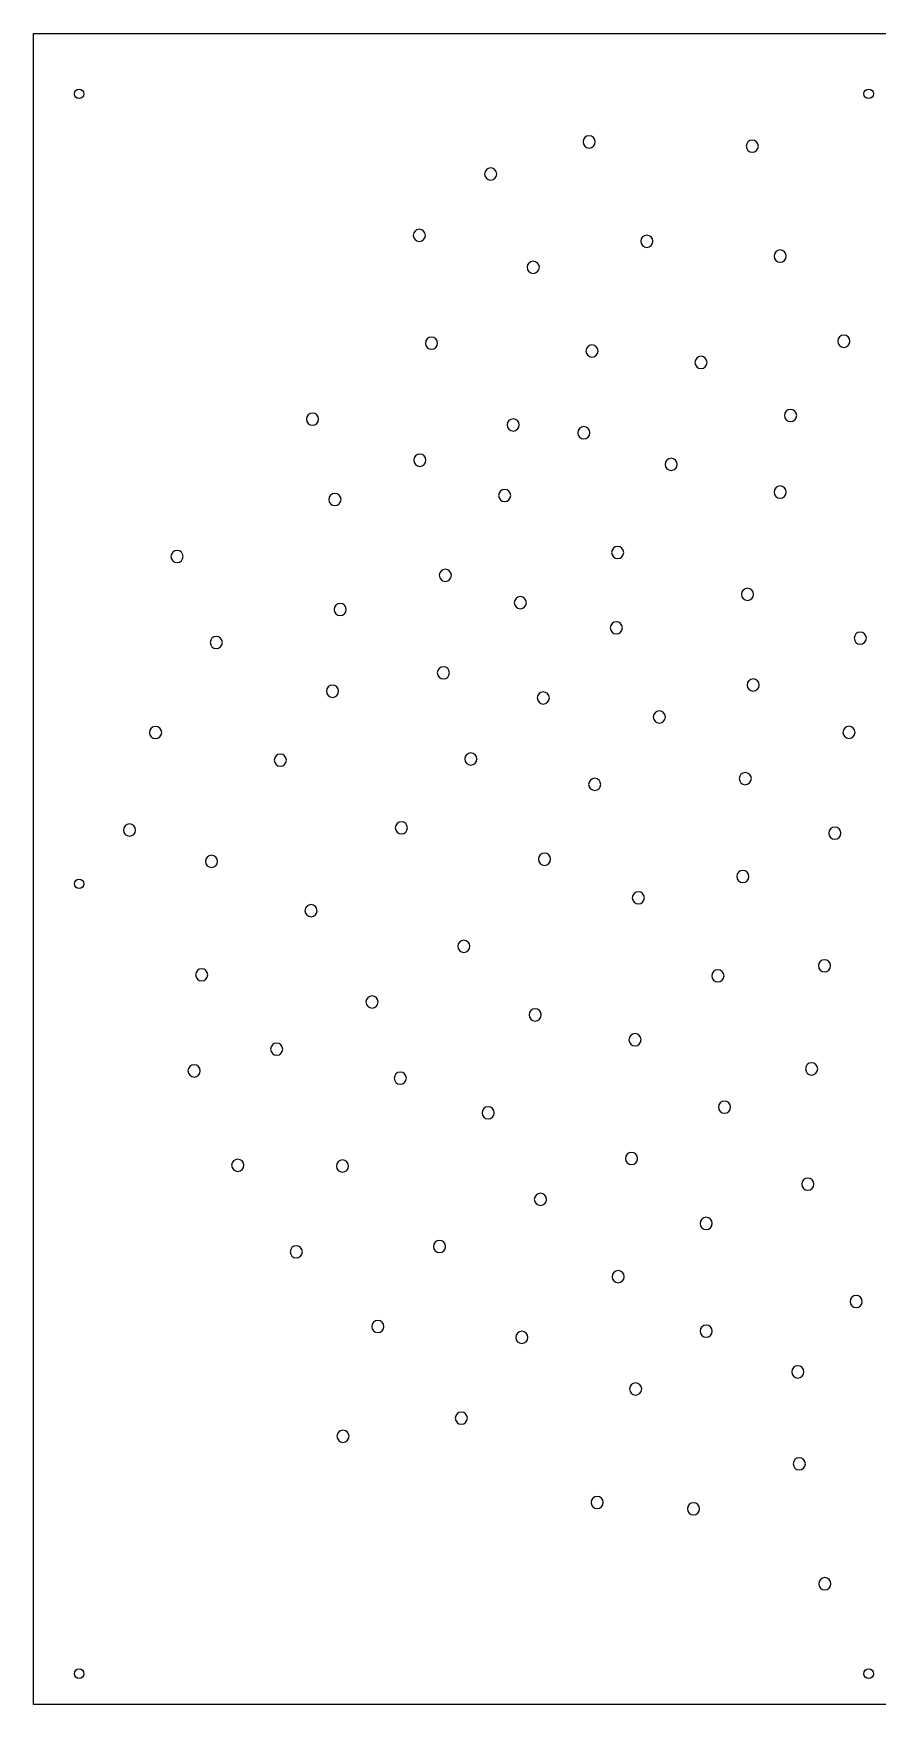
# Model space of a CAD drawing. Header units: millimetres. Extents: x -2422 to -1324, y 1673 to 2771.
# Drawn here: x -2422 to -1867, y 1673 to 2771 of the extents above; entities that cross this region are included whole.
import ezdxf

# ---------------------------------------------------------------- set-up
doc = ezdxf.new("R2010")
doc.units = ezdxf.units.MM
doc.header["$MEASUREMENT"] = 0
doc.layers.add('Make2D$visible$lines$EXPORTS', color=178, linetype='Continuous', true_color=0x000000)

msp = doc.modelspace()

# ---------------------------------------------------------------- linework, layer by layer
at = {"layer": 'Make2D$visible$lines$EXPORTS'}
msp.add_lwpolyline([(-2422, 1672.9), (-2422, 2771.1), (-1323.8, 2771.1), (-1323.8, 1672.9)], close=True, dxfattribs=at)
for centre in [(-2392, 2731.4, 952.1), (-1872.9, 2731.4, 952.1), (-2392, 2212.3, 952.1), (-2392, 1693.2, 952.1), (-1872.9, 1693.2, 952.1)]:
    msp.add_circle(centre, 3.12, dxfattribs=at)
for points in [[(-2056.7, 2703.8, 952.1), (-2054.5, 2703.8, 952.1), (-2052.7, 2702, 952.1), (-2052.7, 2699.8, 952.1), (-2052.7, 2697.6, 952.1), (-2054.5, 2695.8, 952.1), (-2056.7, 2695.8, 952.1), (-2059, 2695.8, 952.1), (-2060.7, 2697.6, 952.1), (-2060.7, 2699.8, 952.1), (-2060.7, 2702, 952.1), (-2059, 2703.8, 952.1), (-2056.7, 2703.8, 952.1)], [(-1949.4, 2701, 952.1), (-1947.2, 2701, 952.1), (-1945.4, 2699.2, 952.1), (-1945.4, 2697, 952.1), (-1945.4, 2694.8, 952.1), (-1947.2, 2693, 952.1), (-1949.4, 2693, 952.1), (-1951.6, 2693, 952.1), (-1953.4, 2694.8, 952.1), (-1953.4, 2697, 952.1), (-1953.4, 2699.2, 952.1), (-1951.6, 2701, 952.1), (-1949.4, 2701, 952.1)], [(-2121.4, 2682.7, 952.1), (-2119.2, 2682.7, 952.1), (-2117.4, 2680.9, 952.1), (-2117.4, 2678.7, 952.1), (-2117.4, 2676.5, 952.1), (-2119.2, 2674.7, 952.1), (-2121.4, 2674.7, 952.1), (-2123.6, 2674.7, 952.1), (-2125.4, 2676.5, 952.1), (-2125.4, 2678.7, 952.1), (-2125.4, 2680.9, 952.1), (-2123.6, 2682.7, 952.1), (-2121.4, 2682.7, 952.1)], [(-2168.3, 2642.4, 952.1), (-2166.1, 2642.4, 952.1), (-2164.3, 2640.6, 952.1), (-2164.3, 2638.4, 952.1), (-2164.3, 2636.2, 952.1), (-2166.1, 2634.4, 952.1), (-2168.3, 2634.4, 952.1), (-2170.5, 2634.4, 952.1), (-2172.3, 2636.2, 952.1), (-2172.3, 2638.4, 952.1), (-2172.3, 2640.6, 952.1), (-2170.5, 2642.4, 952.1), (-2168.3, 2642.4, 952.1)], [(-2018.7, 2638.5, 952.1), (-2016.5, 2638.5, 952.1), (-2014.7, 2636.7, 952.1), (-2014.7, 2634.5, 952.1), (-2014.7, 2632.3, 952.1), (-2016.5, 2630.5, 952.1), (-2018.7, 2630.5, 952.1), (-2020.9, 2630.5, 952.1), (-2022.7, 2632.3, 952.1), (-2022.7, 2634.5, 952.1), (-2022.7, 2636.7, 952.1), (-2020.9, 2638.5, 952.1), (-2018.7, 2638.5, 952.1)], [(-1931.1, 2628.8, 952.1), (-1928.9, 2628.8, 952.1), (-1927.1, 2627, 952.1), (-1927.1, 2624.8, 952.1), (-1927.1, 2622.5, 952.1), (-1928.9, 2620.8, 952.1), (-1931.1, 2620.8, 952.1), (-1933.4, 2620.8, 952.1), (-1935.1, 2622.5, 952.1), (-1935.1, 2624.8, 952.1), (-1935.1, 2627, 952.1), (-1933.4, 2628.8, 952.1), (-1931.1, 2628.8, 952.1)], [(-2093.4, 2621.4, 952.1), (-2091.2, 2621.4, 952.1), (-2089.4, 2619.6, 952.1), (-2089.4, 2617.4, 952.1), (-2089.4, 2615.2, 952.1), (-2091.2, 2613.4, 952.1), (-2093.4, 2613.4, 952.1), (-2095.6, 2613.4, 952.1), (-2097.4, 2615.2, 952.1), (-2097.4, 2617.4, 952.1), (-2097.4, 2619.6, 952.1), (-2095.6, 2621.4, 952.1), (-2093.4, 2621.4, 952.1)], [(-2160.3, 2571.5, 952.1), (-2158.1, 2571.5, 952.1), (-2156.3, 2569.7, 952.1), (-2156.3, 2567.5, 952.1), (-2156.3, 2565.3, 952.1), (-2158.1, 2563.5, 952.1), (-2160.3, 2563.5, 952.1), (-2162.5, 2563.5, 952.1), (-2164.3, 2565.3, 952.1), (-2164.3, 2567.5, 952.1), (-2164.3, 2569.7, 952.1), (-2162.5, 2571.5, 952.1), (-2160.3, 2571.5, 952.1)], [(-1889.2, 2572.8, 952.1), (-1887, 2572.8, 952.1), (-1885.2, 2571, 952.1), (-1885.2, 2568.8, 952.1), (-1885.2, 2566.6, 952.1), (-1887, 2564.8, 952.1), (-1889.2, 2564.8, 952.1), (-1891.4, 2564.8, 952.1), (-1893.2, 2566.6, 952.1), (-1893.2, 2568.8, 952.1), (-1893.2, 2571, 952.1), (-1891.4, 2572.8, 952.1), (-1889.2, 2572.8, 952.1)], [(-2054.8, 2566.4, 952.1), (-2052.6, 2566.4, 952.1), (-2050.8, 2564.6, 952.1), (-2050.8, 2562.4, 952.1), (-2050.8, 2560.2, 952.1), (-2052.6, 2558.4, 952.1), (-2054.8, 2558.4, 952.1), (-2057, 2558.4, 952.1), (-2058.8, 2560.2, 952.1), (-2058.8, 2562.4, 952.1), (-2058.8, 2564.6, 952.1), (-2057, 2566.4, 952.1), (-2054.8, 2566.4, 952.1)], [(-1983.1, 2558.9, 952.1), (-1980.9, 2558.9, 952.1), (-1979.1, 2557.1, 952.1), (-1979.1, 2554.9, 952.1), (-1979.1, 2552.6, 952.1), (-1980.9, 2550.9, 952.1), (-1983.1, 2550.9, 952.1), (-1985.4, 2550.9, 952.1), (-1987.1, 2552.6, 952.1), (-1987.1, 2554.9, 952.1), (-1987.1, 2557.1, 952.1), (-1985.4, 2558.9, 952.1), (-1983.1, 2558.9, 952.1)], [(-2238.5, 2521.6, 952.1), (-2236.2, 2521.6, 952.1), (-2234.5, 2519.8, 952.1), (-2234.5, 2517.6, 952.1), (-2234.5, 2515.4, 952.1), (-2236.2, 2513.6, 952.1), (-2238.5, 2513.6, 952.1), (-2240.7, 2513.6, 952.1), (-2242.5, 2515.4, 952.1), (-2242.5, 2517.6, 952.1), (-2242.5, 2519.8, 952.1), (-2240.7, 2521.6, 952.1), (-2238.5, 2521.6, 952.1)], [(-2106.6, 2517.8, 952.1), (-2104.4, 2517.8, 952.1), (-2102.6, 2516, 952.1), (-2102.6, 2513.8, 952.1), (-2102.6, 2511.6, 952.1), (-2104.4, 2509.8, 952.1), (-2106.6, 2509.8, 952.1), (-2108.8, 2509.8, 952.1), (-2110.6, 2511.6, 952.1), (-2110.6, 2513.8, 952.1), (-2110.6, 2516, 952.1), (-2108.8, 2517.8, 952.1), (-2106.6, 2517.8, 952.1)], [(-1924.2, 2524, 952.1), (-1922, 2524, 952.1), (-1920.2, 2522.2, 952.1), (-1920.2, 2520, 952.1), (-1920.2, 2517.8, 952.1), (-1922, 2516, 952.1), (-1924.2, 2516, 952.1), (-1926.5, 2516, 952.1), (-1928.2, 2517.8, 952.1), (-1928.2, 2520, 952.1), (-1928.2, 2522.2, 952.1), (-1926.5, 2524, 952.1), (-1924.2, 2524, 952.1)], [(-2060.2, 2512.7, 952.1), (-2058, 2512.7, 952.1), (-2056.2, 2510.9, 952.1), (-2056.2, 2508.7, 952.1), (-2056.2, 2506.4, 952.1), (-2058, 2504.7, 952.1), (-2060.2, 2504.7, 952.1), (-2062.4, 2504.7, 952.1), (-2064.2, 2506.4, 952.1), (-2064.2, 2508.7, 952.1), (-2064.2, 2510.9, 952.1), (-2062.4, 2512.7, 952.1), (-2060.2, 2512.7, 952.1)], [(-2168, 2494.6, 952.1), (-2165.8, 2494.6, 952.1), (-2164, 2492.8, 952.1), (-2164, 2490.6, 952.1), (-2164, 2488.4, 952.1), (-2165.8, 2486.6, 952.1), (-2168, 2486.6, 952.1), (-2170.3, 2486.6, 952.1), (-2172, 2488.4, 952.1), (-2172, 2490.6, 952.1), (-2172, 2492.8, 952.1), (-2170.3, 2494.6, 952.1), (-2168, 2494.6, 952.1)], [(-2002.7, 2491.9, 952.1), (-2000.5, 2491.9, 952.1), (-1998.7, 2490.1, 952.1), (-1998.7, 2487.9, 952.1), (-1998.7, 2485.7, 952.1), (-2000.5, 2483.9, 952.1), (-2002.7, 2483.9, 952.1), (-2004.9, 2483.9, 952.1), (-2006.7, 2485.7, 952.1), (-2006.7, 2487.9, 952.1), (-2006.7, 2490.1, 952.1), (-2004.9, 2491.9, 952.1), (-2002.7, 2491.9, 952.1)], [(-2112.2, 2471.4, 952.1), (-2110, 2471.4, 952.1), (-2108.2, 2469.6, 952.1), (-2108.2, 2467.4, 952.1), (-2108.2, 2465.2, 952.1), (-2110, 2463.4, 952.1), (-2112.2, 2463.4, 952.1), (-2114.4, 2463.4, 952.1), (-2116.2, 2465.2, 952.1), (-2116.2, 2467.4, 952.1), (-2116.2, 2469.6, 952.1), (-2114.4, 2471.4, 952.1), (-2112.2, 2471.4, 952.1)], [(-1931.1, 2473.7, 952.1), (-1928.9, 2473.7, 952.1), (-1927.1, 2471.9, 952.1), (-1927.1, 2469.7, 952.1), (-1927.1, 2467.5, 952.1), (-1928.9, 2465.7, 952.1), (-1931.1, 2465.7, 952.1), (-1933.3, 2465.7, 952.1), (-1935.1, 2467.5, 952.1), (-1935.1, 2469.7, 952.1), (-1935.1, 2471.9, 952.1), (-1933.3, 2473.7, 952.1), (-1931.1, 2473.7, 952.1)], [(-2223.8, 2468.8, 952.1), (-2221.6, 2468.8, 952.1), (-2219.8, 2467, 952.1), (-2219.8, 2464.8, 952.1), (-2219.8, 2462.6, 952.1), (-2221.6, 2460.8, 952.1), (-2223.8, 2460.8, 952.1), (-2226, 2460.8, 952.1), (-2227.8, 2462.6, 952.1), (-2227.8, 2464.8, 952.1), (-2227.8, 2467, 952.1), (-2226, 2468.8, 952.1), (-2223.8, 2468.8, 952.1)], [(-2327.6, 2431.4, 952.1), (-2325.4, 2431.4, 952.1), (-2323.6, 2429.6, 952.1), (-2323.6, 2427.4, 952.1), (-2323.6, 2425.2, 952.1), (-2325.4, 2423.4, 952.1), (-2327.6, 2423.4, 952.1), (-2329.8, 2423.4, 952.1), (-2331.6, 2425.2, 952.1), (-2331.6, 2427.4, 952.1), (-2331.6, 2429.6, 952.1), (-2329.8, 2431.4, 952.1), (-2327.6, 2431.4, 952.1)], [(-2037.9, 2434, 952.1), (-2035.7, 2434, 952.1), (-2033.9, 2432.2, 952.1), (-2033.9, 2430, 952.1), (-2033.9, 2427.8, 952.1), (-2035.7, 2426, 952.1), (-2037.9, 2426, 952.1), (-2040.1, 2426, 952.1), (-2041.9, 2427.8, 952.1), (-2041.9, 2430, 952.1), (-2041.9, 2432.2, 952.1), (-2040.1, 2434, 952.1), (-2037.9, 2434, 952.1)], [(-2151.2, 2419, 952.1), (-2149, 2419, 952.1), (-2147.2, 2417.2, 952.1), (-2147.2, 2415, 952.1), (-2147.2, 2412.8, 952.1), (-2149, 2411, 952.1), (-2151.2, 2411, 952.1), (-2153.4, 2411, 952.1), (-2155.2, 2412.8, 952.1), (-2155.2, 2415, 952.1), (-2155.2, 2417.2, 952.1), (-2153.4, 2419, 952.1), (-2151.2, 2419, 952.1)], [(-1952.6, 2406.5, 952.1), (-1950.4, 2406.5, 952.1), (-1948.6, 2404.7, 952.1), (-1948.6, 2402.5, 952.1), (-1948.6, 2400.3, 952.1), (-1950.4, 2398.5, 952.1), (-1952.6, 2398.5, 952.1), (-1954.8, 2398.5, 952.1), (-1956.6, 2400.3, 952.1), (-1956.6, 2402.5, 952.1), (-1956.6, 2404.7, 952.1), (-1954.8, 2406.5, 952.1), (-1952.6, 2406.5, 952.1)], [(-2220.3, 2396.5, 952.1), (-2218.1, 2396.5, 952.1), (-2216.3, 2394.8, 952.1), (-2216.3, 2392.5, 952.1), (-2216.3, 2390.3, 952.1), (-2218.1, 2388.5, 952.1), (-2220.3, 2388.5, 952.1), (-2222.5, 2388.5, 952.1), (-2224.3, 2390.3, 952.1), (-2224.3, 2392.5, 952.1), (-2224.3, 2394.8, 952.1), (-2222.5, 2396.5, 952.1), (-2220.3, 2396.5, 952.1)], [(-2101.9, 2401, 952.1), (-2099.7, 2401, 952.1), (-2097.9, 2399.2, 952.1), (-2097.9, 2397, 952.1), (-2097.9, 2394.8, 952.1), (-2099.7, 2393, 952.1), (-2101.9, 2393, 952.1), (-2104.1, 2393, 952.1), (-2105.9, 2394.8, 952.1), (-2105.9, 2397, 952.1), (-2105.9, 2399.2, 952.1), (-2104.1, 2401, 952.1), (-2101.9, 2401, 952.1)], [(-2038.8, 2384.5, 952.1), (-2036.6, 2384.5, 952.1), (-2034.8, 2382.7, 952.1), (-2034.8, 2380.5, 952.1), (-2034.8, 2378.3, 952.1), (-2036.6, 2376.5, 952.1), (-2038.8, 2376.5, 952.1), (-2041, 2376.5, 952.1), (-2042.8, 2378.3, 952.1), (-2042.8, 2380.5, 952.1), (-2042.8, 2382.7, 952.1), (-2041, 2384.5, 952.1), (-2038.8, 2384.5, 952.1)], [(-2301.8, 2374.8, 952.1), (-2299.6, 2374.8, 952.1), (-2297.8, 2373, 952.1), (-2297.8, 2370.8, 952.1), (-2297.8, 2368.6, 952.1), (-2299.6, 2366.8, 952.1), (-2301.8, 2366.8, 952.1), (-2304, 2366.8, 952.1), (-2305.8, 2368.6, 952.1), (-2305.8, 2370.8, 952.1), (-2305.8, 2373, 952.1), (-2304, 2374.8, 952.1), (-2301.8, 2374.8, 952.1)], [(-1878.4, 2377.7, 952.1), (-1876.2, 2377.7, 952.1), (-1874.4, 2376, 952.1), (-1874.4, 2373.7, 952.1), (-1874.4, 2371.5, 952.1), (-1876.2, 2369.7, 952.1), (-1878.4, 2369.7, 952.1), (-1880.6, 2369.7, 952.1), (-1882.4, 2371.5, 952.1), (-1882.4, 2373.7, 952.1), (-1882.4, 2376, 952.1), (-1880.6, 2377.7, 952.1), (-1878.4, 2377.7, 952.1)], [(-2152.5, 2354.9, 952.1), (-2150.2, 2354.9, 952.1), (-2148.5, 2353.2, 952.1), (-2148.5, 2350.9, 952.1), (-2148.5, 2348.7, 952.1), (-2150.2, 2346.9, 952.1), (-2152.5, 2346.9, 952.1), (-2154.7, 2346.9, 952.1), (-2156.5, 2348.7, 952.1), (-2156.5, 2350.9, 952.1), (-2156.5, 2353.2, 952.1), (-2154.7, 2354.9, 952.1), (-2152.5, 2354.9, 952.1)], [(-2225.4, 2342.8, 952.1), (-2223.2, 2342.8, 952.1), (-2221.4, 2341, 952.1), (-2221.4, 2338.8, 952.1), (-2221.4, 2336.6, 952.1), (-2223.2, 2334.8, 952.1), (-2225.4, 2334.8, 952.1), (-2227.7, 2334.8, 952.1), (-2229.4, 2336.6, 952.1), (-2229.4, 2338.8, 952.1), (-2229.4, 2341, 952.1), (-2227.7, 2342.8, 952.1), (-2225.4, 2342.8, 952.1)], [(-1948.8, 2346.9, 952.1), (-1946.6, 2346.9, 952.1), (-1944.8, 2345.1, 952.1), (-1944.8, 2342.9, 952.1), (-1944.8, 2340.7, 952.1), (-1946.6, 2338.9, 952.1), (-1948.8, 2338.9, 952.1), (-1951, 2338.9, 952.1), (-1952.8, 2340.7, 952.1), (-1952.8, 2342.9, 952.1), (-1952.8, 2345.1, 952.1), (-1951, 2346.9, 952.1), (-1948.8, 2346.9, 952.1)], [(-2086.8, 2338.4, 952.1), (-2084.6, 2338.4, 952.1), (-2082.8, 2336.6, 952.1), (-2082.8, 2334.4, 952.1), (-2082.8, 2332.2, 952.1), (-2084.6, 2330.4, 952.1), (-2086.8, 2330.4, 952.1), (-2089, 2330.4, 952.1), (-2090.8, 2332.2, 952.1), (-2090.8, 2334.4, 952.1), (-2090.8, 2336.6, 952.1), (-2089, 2338.4, 952.1), (-2086.8, 2338.4, 952.1)], [(-2010.5, 2325.9, 952.1), (-2008.3, 2325.9, 952.1), (-2006.5, 2324.1, 952.1), (-2006.5, 2321.9, 952.1), (-2006.5, 2319.7, 952.1), (-2008.3, 2317.9, 952.1), (-2010.5, 2317.9, 952.1), (-2012.7, 2317.9, 952.1), (-2014.5, 2319.7, 952.1), (-2014.5, 2321.9, 952.1), (-2014.5, 2324.1, 952.1), (-2012.7, 2325.9, 952.1), (-2010.5, 2325.9, 952.1)], [(-2341.7, 2315.7, 952.1), (-2339.5, 2315.7, 952.1), (-2337.7, 2314, 952.1), (-2337.7, 2311.7, 952.1), (-2337.7, 2309.5, 952.1), (-2339.5, 2307.7, 952.1), (-2341.7, 2307.7, 952.1), (-2343.9, 2307.7, 952.1), (-2345.7, 2309.5, 952.1), (-2345.7, 2311.7, 952.1), (-2345.7, 2314, 952.1), (-2343.9, 2315.7, 952.1), (-2341.7, 2315.7, 952.1)], [(-1885.8, 2315.8, 952.1), (-1883.6, 2315.8, 952.1), (-1881.8, 2314, 952.1), (-1881.8, 2311.8, 952.1), (-1881.8, 2309.6, 952.1), (-1883.6, 2307.8, 952.1), (-1885.8, 2307.8, 952.1), (-1888, 2307.8, 952.1), (-1889.8, 2309.6, 952.1), (-1889.8, 2311.8, 952.1), (-1889.8, 2314, 952.1), (-1888, 2315.8, 952.1), (-1885.8, 2315.8, 952.1)], [(-2259.7, 2297.5, 952.1), (-2257.5, 2297.5, 952.1), (-2255.7, 2295.7, 952.1), (-2255.7, 2293.5, 952.1), (-2255.7, 2291.3, 952.1), (-2257.5, 2289.5, 952.1), (-2259.7, 2289.5, 952.1), (-2261.9, 2289.5, 952.1), (-2263.7, 2291.3, 952.1), (-2263.7, 2293.5, 952.1), (-2263.7, 2295.7, 952.1), (-2261.9, 2297.5, 952.1), (-2259.7, 2297.5, 952.1)], [(-2134.5, 2298.3, 952.1), (-2132.3, 2298.3, 952.1), (-2130.5, 2296.5, 952.1), (-2130.5, 2294.3, 952.1), (-2130.5, 2292.1, 952.1), (-2132.3, 2290.3, 952.1), (-2134.5, 2290.3, 952.1), (-2136.7, 2290.3, 952.1), (-2138.5, 2292.1, 952.1), (-2138.5, 2294.3, 952.1), (-2138.5, 2296.5, 952.1), (-2136.7, 2298.3, 952.1), (-2134.5, 2298.3, 952.1)], [(-1954, 2285.4, 952.1), (-1951.8, 2285.4, 952.1), (-1950, 2283.6, 952.1), (-1950, 2281.4, 952.1), (-1950, 2279.2, 952.1), (-1951.8, 2277.4, 952.1), (-1954, 2277.4, 952.1), (-1956.2, 2277.4, 952.1), (-1958, 2279.2, 952.1), (-1958, 2281.4, 952.1), (-1958, 2283.6, 952.1), (-1956.2, 2285.4, 952.1), (-1954, 2285.4, 952.1)], [(-2053, 2281.6, 952.1), (-2050.8, 2281.6, 952.1), (-2049, 2279.8, 952.1), (-2049, 2277.6, 952.1), (-2049, 2275.4, 952.1), (-2050.8, 2273.6, 952.1), (-2053, 2273.6, 952.1), (-2055.2, 2273.6, 952.1), (-2057, 2275.4, 952.1), (-2057, 2277.6, 952.1), (-2057, 2279.8, 952.1), (-2055.2, 2281.6, 952.1), (-2053, 2281.6, 952.1)], [(-2358.9, 2251.6, 952.1), (-2356.7, 2251.6, 952.1), (-2354.9, 2249.8, 952.1), (-2354.9, 2247.6, 952.1), (-2354.9, 2245.4, 952.1), (-2356.7, 2243.6, 952.1), (-2358.9, 2243.6, 952.1), (-2361.1, 2243.6, 952.1), (-2362.9, 2245.4, 952.1), (-2362.9, 2247.6, 952.1), (-2362.9, 2249.8, 952.1), (-2361.1, 2251.6, 952.1), (-2358.9, 2251.6, 952.1)], [(-2180.1, 2253, 952.1), (-2177.9, 2253, 952.1), (-2176.1, 2251.2, 952.1), (-2176.1, 2249, 952.1), (-2176.1, 2246.8, 952.1), (-2177.9, 2245, 952.1), (-2180.1, 2245, 952.1), (-2182.3, 2245, 952.1), (-2184.1, 2246.8, 952.1), (-2184.1, 2249, 952.1), (-2184.1, 2251.2, 952.1), (-2182.3, 2253, 952.1), (-2180.1, 2253, 952.1)], [(-1895.1, 2249.5, 952.1), (-1892.9, 2249.5, 952.1), (-1891.1, 2247.7, 952.1), (-1891.1, 2245.5, 952.1), (-1891.1, 2243.3, 952.1), (-1892.9, 2241.5, 952.1), (-1895.1, 2241.5, 952.1), (-1897.3, 2241.5, 952.1), (-1899.1, 2243.3, 952.1), (-1899.1, 2245.5, 952.1), (-1899.1, 2247.7, 952.1), (-1897.3, 2249.5, 952.1), (-1895.1, 2249.5, 952.1)], [(-2304.9, 2231, 952.1), (-2302.7, 2231, 952.1), (-2300.9, 2229.2, 952.1), (-2300.9, 2227, 952.1), (-2300.9, 2224.8, 952.1), (-2302.7, 2223, 952.1), (-2304.9, 2223, 952.1), (-2307.1, 2223, 952.1), (-2308.9, 2224.8, 952.1), (-2308.9, 2227, 952.1), (-2308.9, 2229.2, 952.1), (-2307.1, 2231, 952.1), (-2304.9, 2231, 952.1)], [(-2086, 2232.4, 952.1), (-2083.8, 2232.4, 952.1), (-2082, 2230.7, 952.1), (-2082, 2228.4, 952.1), (-2082, 2226.2, 952.1), (-2083.8, 2224.4, 952.1), (-2086, 2224.4, 952.1), (-2088.2, 2224.4, 952.1), (-2090, 2226.2, 952.1), (-2090, 2228.4, 952.1), (-2090, 2230.7, 952.1), (-2088.2, 2232.4, 952.1), (-2086, 2232.4, 952.1)], [(-1955.6, 2221.1, 952.1), (-1953.4, 2221.1, 952.1), (-1951.6, 2219.3, 952.1), (-1951.6, 2217.1, 952.1), (-1951.6, 2214.8, 952.1), (-1953.4, 2213.1, 952.1), (-1955.6, 2213.1, 952.1), (-1957.8, 2213.1, 952.1), (-1959.6, 2214.8, 952.1), (-1959.6, 2217.1, 952.1), (-1959.6, 2219.3, 952.1), (-1957.8, 2221.1, 952.1), (-1955.6, 2221.1, 952.1)], [(-2239.5, 2198.6, 952.1), (-2237.3, 2198.6, 952.1), (-2235.5, 2196.8, 952.1), (-2235.5, 2194.6, 952.1), (-2235.5, 2192.4, 952.1), (-2237.3, 2190.6, 952.1), (-2239.5, 2190.6, 952.1), (-2241.7, 2190.6, 952.1), (-2243.5, 2192.4, 952.1), (-2243.5, 2194.6, 952.1), (-2243.5, 2196.8, 952.1), (-2241.7, 2198.6, 952.1), (-2239.5, 2198.6, 952.1)], [(-2024.3, 2207.1, 952.1), (-2022.1, 2207.1, 952.1), (-2020.3, 2205.3, 952.1), (-2020.3, 2203.1, 952.1), (-2020.3, 2200.9, 952.1), (-2022.1, 2199.1, 952.1), (-2024.3, 2199.1, 952.1), (-2026.5, 2199.1, 952.1), (-2028.3, 2200.9, 952.1), (-2028.3, 2203.1, 952.1), (-2028.3, 2205.3, 952.1), (-2026.5, 2207.1, 952.1), (-2024.3, 2207.1, 952.1)], [(-2139.1, 2175.2, 952.1), (-2136.9, 2175.2, 952.1), (-2135.1, 2173.4, 952.1), (-2135.1, 2171.2, 952.1), (-2135.1, 2169, 952.1), (-2136.9, 2167.2, 952.1), (-2139.1, 2167.2, 952.1), (-2141.3, 2167.2, 952.1), (-2143.1, 2169, 952.1), (-2143.1, 2171.2, 952.1), (-2143.1, 2173.4, 952.1), (-2141.3, 2175.2, 952.1), (-2139.1, 2175.2, 952.1)], [(-2311.4, 2156.5, 952.1), (-2309.2, 2156.5, 952.1), (-2307.4, 2154.7, 952.1), (-2307.4, 2152.5, 952.1), (-2307.4, 2150.3, 952.1), (-2309.2, 2148.5, 952.1), (-2311.4, 2148.5, 952.1), (-2313.6, 2148.5, 952.1), (-2315.4, 2150.3, 952.1), (-2315.4, 2152.5, 952.1), (-2315.4, 2154.7, 952.1), (-2313.6, 2156.5, 952.1), (-2311.4, 2156.5, 952.1)], [(-1972, 2155.8, 952.1), (-1969.8, 2155.8, 952.1), (-1968, 2154, 952.1), (-1968, 2151.8, 952.1), (-1968, 2149.6, 952.1), (-1969.8, 2147.8, 952.1), (-1972, 2147.8, 952.1), (-1974.2, 2147.8, 952.1), (-1976, 2149.6, 952.1), (-1976, 2151.8, 952.1), (-1976, 2154, 952.1), (-1974.2, 2155.8, 952.1), (-1972, 2155.8, 952.1)], [(-1901.9, 2162.4, 952.1), (-1899.7, 2162.4, 952.1), (-1897.9, 2160.6, 952.1), (-1897.9, 2158.4, 952.1), (-1897.9, 2156.2, 952.1), (-1899.7, 2154.4, 952.1), (-1901.9, 2154.4, 952.1), (-1904.1, 2154.4, 952.1), (-1905.9, 2156.2, 952.1), (-1905.9, 2158.4, 952.1), (-1905.9, 2160.6, 952.1), (-1904.1, 2162.4, 952.1), (-1901.9, 2162.4, 952.1)], [(-2199.4, 2138.6, 952.1), (-2197.2, 2138.6, 952.1), (-2195.4, 2136.8, 952.1), (-2195.4, 2134.6, 952.1), (-2195.4, 2132.4, 952.1), (-2197.2, 2130.6, 952.1), (-2199.4, 2130.6, 952.1), (-2201.6, 2130.6, 952.1), (-2203.4, 2132.4, 952.1), (-2203.4, 2134.6, 952.1), (-2203.4, 2136.8, 952.1), (-2201.6, 2138.6, 952.1), (-2199.4, 2138.6, 952.1)], [(-2092.1, 2130.1, 952.1), (-2089.9, 2130.1, 952.1), (-2088.1, 2128.3, 952.1), (-2088.1, 2126.1, 952.1), (-2088.1, 2123.9, 952.1), (-2089.9, 2122.1, 952.1), (-2092.1, 2122.1, 952.1), (-2094.3, 2122.1, 952.1), (-2096.1, 2123.9, 952.1), (-2096.1, 2126.1, 952.1), (-2096.1, 2128.3, 952.1), (-2094.3, 2130.1, 952.1), (-2092.1, 2130.1, 952.1)], [(-2026.5, 2113.8, 952.1), (-2024.3, 2113.8, 952.1), (-2022.5, 2112.1, 952.1), (-2022.5, 2109.8, 952.1), (-2022.5, 2107.6, 952.1), (-2024.3, 2105.8, 952.1), (-2026.5, 2105.8, 952.1), (-2028.7, 2105.8, 952.1), (-2030.5, 2107.6, 952.1), (-2030.5, 2109.8, 952.1), (-2030.5, 2112.1, 952.1), (-2028.7, 2113.8, 952.1), (-2026.5, 2113.8, 952.1)], [(-2262.1, 2107.6, 952.1), (-2259.9, 2107.6, 952.1), (-2258.1, 2105.8, 952.1), (-2258.1, 2103.6, 952.1), (-2258.1, 2101.4, 952.1), (-2259.9, 2099.6, 952.1), (-2262.1, 2099.6, 952.1), (-2264.3, 2099.6, 952.1), (-2266.1, 2101.4, 952.1), (-2266.1, 2103.6, 952.1), (-2266.1, 2105.8, 952.1), (-2264.3, 2107.6, 952.1), (-2262.1, 2107.6, 952.1)], [(-2316.4, 2093.3, 952.1), (-2314.1, 2093.3, 952.1), (-2312.4, 2091.5, 952.1), (-2312.4, 2089.3, 952.1), (-2312.4, 2087.1, 952.1), (-2314.1, 2085.3, 952.1), (-2316.4, 2085.3, 952.1), (-2318.6, 2085.3, 952.1), (-2320.4, 2087.1, 952.1), (-2320.4, 2089.3, 952.1), (-2320.4, 2091.5, 952.1), (-2318.6, 2093.3, 952.1), (-2316.4, 2093.3, 952.1)], [(-2180.8, 2088.5, 952.1), (-2178.6, 2088.5, 952.1), (-2176.8, 2086.7, 952.1), (-2176.8, 2084.5, 952.1), (-2176.8, 2082.3, 952.1), (-2178.6, 2080.5, 952.1), (-2180.8, 2080.5, 952.1), (-2183.1, 2080.5, 952.1), (-2184.8, 2082.3, 952.1), (-2184.8, 2084.5, 952.1), (-2184.8, 2086.7, 952.1), (-2183.1, 2088.5, 952.1), (-2180.8, 2088.5, 952.1)], [(-1910.4, 2094.6, 952.1), (-1908.2, 2094.6, 952.1), (-1906.4, 2092.9, 952.1), (-1906.4, 2090.6, 952.1), (-1906.4, 2088.4, 952.1), (-1908.2, 2086.6, 952.1), (-1910.4, 2086.6, 952.1), (-1912.6, 2086.6, 952.1), (-1914.4, 2088.4, 952.1), (-1914.4, 2090.6, 952.1), (-1914.4, 2092.9, 952.1), (-1912.6, 2094.6, 952.1), (-1910.4, 2094.6, 952.1)], [(-2123.1, 2065.8, 952.1), (-2120.9, 2065.8, 952.1), (-2119.1, 2064, 952.1), (-2119.1, 2061.8, 952.1), (-2119.1, 2059.6, 952.1), (-2120.9, 2057.8, 952.1), (-2123.1, 2057.8, 952.1), (-2125.4, 2057.8, 952.1), (-2127.1, 2059.6, 952.1), (-2127.1, 2061.8, 952.1), (-2127.1, 2064, 952.1), (-2125.4, 2065.8, 952.1), (-2123.1, 2065.8, 952.1)], [(-1967.7, 2069.5, 952.1), (-1965.5, 2069.5, 952.1), (-1963.7, 2067.7, 952.1), (-1963.7, 2065.5, 952.1), (-1963.7, 2063.3, 952.1), (-1965.5, 2061.5, 952.1), (-1967.7, 2061.5, 952.1), (-1969.9, 2061.5, 952.1), (-1971.7, 2063.3, 952.1), (-1971.7, 2065.5, 952.1), (-1971.7, 2067.7, 952.1), (-1969.9, 2069.5, 952.1), (-1967.7, 2069.5, 952.1)], [(-2028.8, 2035.8, 952.1), (-2026.6, 2035.8, 952.1), (-2024.8, 2034, 952.1), (-2024.8, 2031.8, 952.1), (-2024.8, 2029.6, 952.1), (-2026.6, 2027.8, 952.1), (-2028.8, 2027.8, 952.1), (-2031, 2027.8, 952.1), (-2032.8, 2029.6, 952.1), (-2032.8, 2031.8, 952.1), (-2032.8, 2034, 952.1), (-2031, 2035.8, 952.1), (-2028.8, 2035.8, 952.1)], [(-2287.7, 2031.3, 952.1), (-2285.4, 2031.3, 952.1), (-2283.7, 2029.5, 952.1), (-2283.7, 2027.3, 952.1), (-2283.7, 2025.1, 952.1), (-2285.4, 2023.3, 952.1), (-2287.7, 2023.3, 952.1), (-2289.9, 2023.3, 952.1), (-2291.7, 2025.1, 952.1), (-2291.7, 2027.3, 952.1), (-2291.7, 2029.5, 952.1), (-2289.9, 2031.3, 952.1), (-2287.7, 2031.3, 952.1)], [(-2218.8, 2030.8, 952.1), (-2216.6, 2030.8, 952.1), (-2214.8, 2029, 952.1), (-2214.8, 2026.8, 952.1), (-2214.8, 2024.6, 952.1), (-2216.6, 2022.8, 952.1), (-2218.8, 2022.8, 952.1), (-2221, 2022.8, 952.1), (-2222.8, 2024.6, 952.1), (-2222.8, 2026.8, 952.1), (-2222.8, 2029, 952.1), (-2221, 2030.8, 952.1), (-2218.8, 2030.8, 952.1)], [(-1912.9, 2018.9, 952.1), (-1910.6, 2018.9, 952.1), (-1908.9, 2017.1, 952.1), (-1908.9, 2014.9, 952.1), (-1908.9, 2012.7, 952.1), (-1910.6, 2010.9, 952.1), (-1912.9, 2010.9, 952.1), (-1915.1, 2010.9, 952.1), (-1916.9, 2012.7, 952.1), (-1916.9, 2014.9, 952.1), (-1916.9, 2017.1, 952.1), (-1915.1, 2018.9, 952.1), (-1912.9, 2018.9, 952.1)], [(-2088.7, 2008.9, 952.1), (-2086.5, 2008.9, 952.1), (-2084.7, 2007.1, 952.1), (-2084.7, 2004.9, 952.1), (-2084.7, 2002.7, 952.1), (-2086.5, 2000.9, 952.1), (-2088.7, 2000.9, 952.1), (-2090.9, 2000.9, 952.1), (-2092.7, 2002.7, 952.1), (-2092.7, 2004.9, 952.1), (-2092.7, 2007.1, 952.1), (-2090.9, 2008.9, 952.1), (-2088.7, 2008.9, 952.1)], [(-1979.7, 1993.1, 952.1), (-1977.5, 1993.1, 952.1), (-1975.7, 1991.3, 952.1), (-1975.7, 1989.1, 952.1), (-1975.7, 1986.9, 952.1), (-1977.5, 1985.1, 952.1), (-1979.7, 1985.1, 952.1), (-1981.9, 1985.1, 952.1), (-1983.7, 1986.9, 952.1), (-1983.7, 1989.1, 952.1), (-1983.7, 1991.3, 952.1), (-1981.9, 1993.1, 952.1), (-1979.7, 1993.1, 952.1)], [(-2155, 1977.9, 952.1), (-2152.8, 1977.9, 952.1), (-2151, 1976.1, 952.1), (-2151, 1973.9, 952.1), (-2151, 1971.7, 952.1), (-2152.8, 1969.9, 952.1), (-2155, 1969.9, 952.1), (-2157.2, 1969.9, 952.1), (-2159, 1971.7, 952.1), (-2159, 1973.9, 952.1), (-2159, 1976.1, 952.1), (-2157.2, 1977.9, 952.1), (-2155, 1977.9, 952.1)], [(-2249.2, 1974.4, 952.1), (-2247, 1974.4, 952.1), (-2245.2, 1972.6, 952.1), (-2245.2, 1970.4, 952.1), (-2245.2, 1968.2, 952.1), (-2247, 1966.4, 952.1), (-2249.2, 1966.4, 952.1), (-2251.4, 1966.4, 952.1), (-2253.2, 1968.2, 952.1), (-2253.2, 1970.4, 952.1), (-2253.2, 1972.6, 952.1), (-2251.4, 1974.4, 952.1), (-2249.2, 1974.4, 952.1)], [(-2037.6, 1958.1, 952.1), (-2035.4, 1958.1, 952.1), (-2033.6, 1956.3, 952.1), (-2033.6, 1954.1, 952.1), (-2033.6, 1951.9, 952.1), (-2035.4, 1950.1, 952.1), (-2037.6, 1950.1, 952.1), (-2039.8, 1950.1, 952.1), (-2041.6, 1951.9, 952.1), (-2041.6, 1954.1, 952.1), (-2041.6, 1956.3, 952.1), (-2039.8, 1958.1, 952.1), (-2037.6, 1958.1, 952.1)], [(-1881.1, 1941.8, 952.1), (-1878.9, 1941.8, 952.1), (-1877.1, 1940.1, 952.1), (-1877.1, 1937.8, 952.1), (-1877.1, 1935.6, 952.1), (-1878.9, 1933.8, 952.1), (-1881.1, 1933.8, 952.1), (-1883.3, 1933.8, 952.1), (-1885.1, 1935.6, 952.1), (-1885.1, 1937.8, 952.1), (-1885.1, 1940.1, 952.1), (-1883.3, 1941.8, 952.1), (-1881.1, 1941.8, 952.1)], [(-2195.6, 1925.4, 952.1), (-2193.3, 1925.4, 952.1), (-2191.6, 1923.6, 952.1), (-2191.6, 1921.4, 952.1), (-2191.6, 1919.2, 952.1), (-2193.3, 1917.4, 952.1), (-2195.6, 1917.4, 952.1), (-2197.8, 1917.4, 952.1), (-2199.6, 1919.2, 952.1), (-2199.6, 1921.4, 952.1), (-2199.6, 1923.6, 952.1), (-2197.8, 1925.4, 952.1), (-2195.6, 1925.4, 952.1)], [(-1979.7, 1922.3, 952.1), (-1977.5, 1922.3, 952.1), (-1975.7, 1920.5, 952.1), (-1975.7, 1918.3, 952.1), (-1975.7, 1916, 952.1), (-1977.5, 1914.3, 952.1), (-1979.7, 1914.3, 952.1), (-1981.9, 1914.3, 952.1), (-1983.7, 1916, 952.1), (-1983.7, 1918.3, 952.1), (-1983.7, 1920.5, 952.1), (-1981.9, 1922.3, 952.1), (-1979.7, 1922.3, 952.1)], [(-2100.9, 1918.2, 952.1), (-2098.7, 1918.2, 952.1), (-2096.9, 1916.4, 952.1), (-2096.9, 1914.2, 952.1), (-2096.9, 1912, 952.1), (-2098.7, 1910.2, 952.1), (-2100.9, 1910.2, 952.1), (-2103.2, 1910.2, 952.1), (-2104.9, 1912, 952.1), (-2104.9, 1914.2, 952.1), (-2104.9, 1916.4, 952.1), (-2103.2, 1918.2, 952.1), (-2100.9, 1918.2, 952.1)], [(-1919.5, 1895.5, 952.1), (-1917.3, 1895.5, 952.1), (-1915.5, 1893.7, 952.1), (-1915.5, 1891.5, 952.1), (-1915.5, 1889.3, 952.1), (-1917.3, 1887.5, 952.1), (-1919.5, 1887.5, 952.1), (-1921.7, 1887.5, 952.1), (-1923.5, 1889.3, 952.1), (-1923.5, 1891.5, 952.1), (-1923.5, 1893.7, 952.1), (-1921.7, 1895.5, 952.1), (-1919.5, 1895.5, 952.1)], [(-2026.1, 1884.3, 952.1), (-2023.9, 1884.3, 952.1), (-2022.1, 1882.5, 952.1), (-2022.1, 1880.3, 952.1), (-2022.1, 1878.1, 952.1), (-2023.9, 1876.3, 952.1), (-2026.1, 1876.3, 952.1), (-2028.3, 1876.3, 952.1), (-2030.1, 1878.1, 952.1), (-2030.1, 1880.3, 952.1), (-2030.1, 1882.5, 952.1), (-2028.3, 1884.3, 952.1), (-2026.1, 1884.3, 952.1)], [(-2140.7, 1865.1, 952.1), (-2138.5, 1865.1, 952.1), (-2136.7, 1863.3, 952.1), (-2136.7, 1861.1, 952.1), (-2136.7, 1858.9, 952.1), (-2138.5, 1857.1, 952.1), (-2140.7, 1857.1, 952.1), (-2142.9, 1857.1, 952.1), (-2144.7, 1858.9, 952.1), (-2144.7, 1861.1, 952.1), (-2144.7, 1863.3, 952.1), (-2142.9, 1865.1, 952.1), (-2140.7, 1865.1, 952.1)], [(-2218.5, 1853.2, 952.1), (-2216.3, 1853.2, 952.1), (-2214.5, 1851.4, 952.1), (-2214.5, 1849.2, 952.1), (-2214.5, 1847, 952.1), (-2216.3, 1845.2, 952.1), (-2218.5, 1845.2, 952.1), (-2220.7, 1845.2, 952.1), (-2222.5, 1847, 952.1), (-2222.5, 1849.2, 952.1), (-2222.5, 1851.4, 952.1), (-2220.7, 1853.2, 952.1), (-2218.5, 1853.2, 952.1)], [(-1918.5, 1835.1, 952.1), (-1916.3, 1835.1, 952.1), (-1914.5, 1833.4, 952.1), (-1914.5, 1831.1, 952.1), (-1914.5, 1828.9, 952.1), (-1916.3, 1827.1, 952.1), (-1918.5, 1827.1, 952.1), (-1920.7, 1827.1, 952.1), (-1922.5, 1828.9, 952.1), (-1922.5, 1831.1, 952.1), (-1922.5, 1833.4, 952.1), (-1920.7, 1835.1, 952.1), (-1918.5, 1835.1, 952.1)], [(-2051.4, 1809.7, 952.1), (-2049.2, 1809.7, 952.1), (-2047.4, 1807.9, 952.1), (-2047.4, 1805.7, 952.1), (-2047.4, 1803.5, 952.1), (-2049.2, 1801.7, 952.1), (-2051.4, 1801.7, 952.1), (-2053.6, 1801.7, 952.1), (-2055.4, 1803.5, 952.1), (-2055.4, 1805.7, 952.1), (-2055.4, 1807.9, 952.1), (-2053.6, 1809.7, 952.1), (-2051.4, 1809.7, 952.1)], [(-1988, 1805.5, 952.1), (-1985.8, 1805.5, 952.1), (-1984, 1803.7, 952.1), (-1984, 1801.5, 952.1), (-1984, 1799.3, 952.1), (-1985.8, 1797.5, 952.1), (-1988, 1797.5, 952.1), (-1990.2, 1797.5, 952.1), (-1992, 1799.3, 952.1), (-1992, 1801.5, 952.1), (-1992, 1803.7, 952.1), (-1990.2, 1805.5, 952.1), (-1988, 1805.5, 952.1)], [(-1901.7, 1756.3, 952.1), (-1899.5, 1756.3, 952.1), (-1897.7, 1754.5, 952.1), (-1897.7, 1752.3, 952.1), (-1897.7, 1750.1, 952.1), (-1899.5, 1748.3, 952.1), (-1901.7, 1748.3, 952.1), (-1903.9, 1748.3, 952.1), (-1905.7, 1750.1, 952.1), (-1905.7, 1752.3, 952.1), (-1905.7, 1754.5, 952.1), (-1903.9, 1756.3, 952.1), (-1901.7, 1756.3, 952.1)]]:
    msp.add_open_spline(points, degree=3, knots=[1, 1, 1, 1, 2, 2, 2, 3, 3, 3, 4, 4, 4, 5, 5, 5, 5], dxfattribs=at)

doc.saveas('drawing.dxf')
